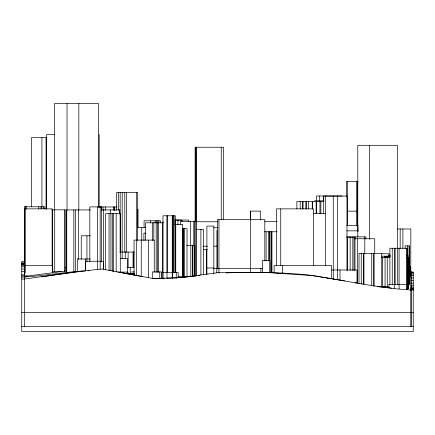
<?xml version="1.0" encoding="UTF-8"?>
<svg xmlns="http://www.w3.org/2000/svg" width="435" height="435" viewBox="0 0 435 435"><rect width="100%" height="100%" fill="white"/><g stroke="black" fill="none" stroke-linecap="round" stroke-linejoin="round"><path stroke-width="0.65" d="M411.064 272.114L411.064 271.652L411.064 326.527M24.518 276.85L25.518 276.296L65.864 271.032M24.572 276.464L25.518 276.296M276.747 273.43L277.992 273.229M280.01 273.566L281.918 273.262M41.407 276.85L82.182 271.141M24.306 279.08L75.994 271.832L101.768 268.966L153.316 278.59L164.849 278.253M179.753 277.753L189.665 276.584M190.987 276.426L196.272 275.806M198.257 275.572L199.578 275.415M226.015 272.935C253.311 271.63 280.749 272.408 307.964 274.925C342.367 279.77 376.286 287.959 411.064 290.014M85.287 270.929C64.027 271.967 42.989 276.067 21.75 277.171M87.941 270.782L89.267 270.706M153.316 278.59L181.118 277.595L218.326 272.642L269.303 272.642L312.76 275.659L344.678 280.939M166.882 278.193L177.056 277.894M54.538 134.66L46.501 134.66L46.501 209.186M46.855 137.688L31.429 137.688L31.429 206.897M358.244 181.509L346.369 181.509L346.369 196.37M342.051 195.989L316.522 195.989L316.522 201.427M314.445 200.823L324.108 200.823M323.89 201.459L296.882 201.459L296.882 208.936M26.073 206.772L44.832 206.772L44.832 208.789M98.854 206.968L116.999 206.968M51.792 209.822L65.223 209.822L65.223 271.005M90.562 209.926L66.544 209.926L66.544 272.223M101.05 209.926L119.728 209.926L119.728 213.987M260.331 211.111L250.538 211.111L250.538 219.931M347.587 211.138L357.336 211.138M313.184 213.362L325.636 213.362M174.952 220.045L188.795 220.045L188.795 221.393M196.364 221.333L180.443 221.333L180.443 224.71M264.714 221.371L277.204 221.371M196.364 221.763L218.049 221.763M162.315 222.144L163.538 222.144M162.75 222.802L145.431 222.802L145.431 240.435M174.826 224.433L182.7 224.433L182.7 276.209M346.722 225.384L357.951 225.384L357.951 231.42M145.611 227.679L137.395 227.679L137.395 240.539M213.558 227.761L217.984 227.761M182.439 228.603L187.023 228.603L187.023 277.111M397.476 228.968L410.841 228.968L410.776 271.924M196.212 229.359L203.411 229.359L203.411 274.409M346.787 230.849L358.396 230.849M264.594 231.757L277.111 231.757M145.807 233.117L143.903 233.117L143.903 240.528M90.317 235.797L81.242 235.797L81.242 259.184M346.831 236.879L365.884 236.879L365.884 238.897M346.771 237.254L353.9 237.254M186.735 245.683L194.836 245.683L194.836 276.013M203.069 246.177L207.473 246.177M213.998 246.177L217.342 246.177M203.286 249.375L207.538 249.375M119.864 252.044L134.475 252.044M381.707 253.779L389.01 253.779L389.01 256.471M390.005 255.176L388.689 255.176L388.689 256.519M406.681 255.176L408.008 255.176L408.003 288.666L407.872 257.737M381.767 256.204L390.244 256.204M407.198 257.449L408.525 257.449L408.525 287.704M381.593 257.585L389.912 257.585M406.66 257.737L408.003 257.737M407.318 257.797L407.829 257.797M406.709 257.89L407.736 257.89L407.736 288.818L406.709 288.818M120.027 258.586L127.46 258.586L127.46 272.707M90.317 258.994L77.392 258.994L77.392 271.88M21.75 262.979L24.501 262.979M21.75 263.229L24.501 263.229M21.75 263.615L24.501 263.615M21.75 263.958L24.501 263.958M21.75 264.246L24.501 264.246M21.75 264.502L24.501 264.502M24.643 265.611L52.717 265.611L52.717 272.696M21.75 265.747L24.501 265.747M409.4 266.367L410.689 266.367L410.689 274.099M21.75 266.834L24.501 266.834M127.042 267.509L134.127 267.509M65.098 267.873L66.528 267.873M206.897 267.987L213.83 267.987M213.465 268.319L262.223 268.319M21.75 269.02L24.501 269.02M331.644 269.988L357.004 269.988L357.004 282.875L355.042 282.875M65.223 270.45L66.528 270.45M21.75 271.625L24.501 271.625M61.248 271.679L52.537 271.679L52.537 209.822M131.832 271.913L134.524 271.913M117.841 272.103L127.955 272.103L127.955 274.039M411.026 272.74L413.25 272.74M127.379 273.251L134.475 273.251M411.026 273.898L413.25 273.898M130.821 273.903L134.154 273.903M129.538 274.545L134.42 274.545M21.75 274.92L24.501 274.92M411.026 275.534L413.25 275.534M21.75 275.899L24.442 275.899M27.318 275.921L24.643 275.921L24.648 208.86L52.129 208.86L52.129 265.72M185.326 276.35L178.258 276.35L178.258 277.639M411.026 277.932L413.25 277.932M327.609 278.454L331.644 278.454M21.75 279.063L24.501 279.063M411.026 280.493L413.25 280.493M411.026 283.196L413.25 283.196M407.981 284.523L409.253 284.523L409.253 245.857L405.126 245.857L405.126 248.57M411.026 285.762L413.25 285.762M378.57 286.834L381.734 286.834L381.734 253.328L359.011 253.328L359.011 283.484M411.026 287.187L413.25 287.187M407.84 288.378L408.345 288.378M411.026 288.318L413.25 288.318M411.026 288.606L413.25 288.606M407.318 288.726L407.829 288.726L407.84 257.449M411.026 288.873L413.25 288.873M411.026 289.15L413.25 289.15M411.026 289.389L413.25 289.389M411.026 289.666L413.25 289.666M411.026 290.014L413.25 290.014M21.75 312.444L413.25 312.444M21.75 326.527L413.25 326.527M389.292 287.144L382.343 286.355L388.553 287.682M377.732 286.415L391.473 288.122M119.266 272.283L142.631 276.627M411.026 326.527L411.026 272.065L413.25 272.065L413.25 331.443L21.75 331.443L21.75 261.5L24.501 261.5L24.501 326.527M410.069 266.367L410.069 276.676M409.112 245.857L409.112 284.523M408.345 257.449L408.394 288.378M408.204 257.449L408.204 288.378M407.649 257.89L407.649 288.818M407.416 245.857L407.416 255.356M407.339 288.851L407.339 284.343L388.912 284.343L388.912 287.562M407.296 289.498L407.296 248.254L389.89 248.254L389.89 284.762M406.932 248.254L406.932 289.498M402.902 228.968L402.902 248.434M400.173 228.968L400.173 248.434M399.085 248.254L399.085 288.818M397.704 248.254L397.704 284.762M397.411 248.836L397.411 145.306L357.793 145.306L357.793 237.331M395.132 248.254L395.132 284.762M394.36 248.254L394.36 284.762M394.24 284.343L394.24 288.851M392.25 248.254L392.25 284.762M389.961 255.176L389.961 256.519M389.129 256.204L389.129 257.553M387.737 256.204L387.737 257.553M387.498 256.204L387.498 257.553M387.259 257.585L387.259 287.171M386.101 256.204L386.101 257.553M385.279 256.204L385.279 257.553M385.062 257.585L385.062 286.496M384.366 256.204L384.366 257.553M382.686 257.585L382.686 285.828M374.742 253.54L374.742 238.75L354.063 238.75L354.063 270.352M374.138 253.328L374.138 286.165M373.573 253.328L373.573 286.165M371.751 253.328L371.751 285.496M369.5 145.306L369.5 239.364M364.796 238.75L364.796 253.54M364.715 236.879L364.715 238.897M363.954 253.328L363.954 284.153M363.524 253.328L363.524 284.153M361.24 253.328L361.24 284.153M357.559 238.75L357.559 283.125M357.336 181.509L357.336 225.417M356.434 181.509L356.434 225.417M355.259 236.879L355.259 238.897M354.993 238.75L354.993 270.352M354.612 236.879L354.612 238.897M352.818 236.879L352.818 270.499M350.159 236.879L350.159 270.499M347.587 181.509L347.587 225.417M347.538 236.879L347.538 270.499M346.967 270.32L346.967 196.06L323.7 196.06L323.716 213.694M339.996 269.988L339.996 280.162M337.337 196.06L337.337 279.77M333.259 196.06L333.259 279.77M331.644 278.802L331.644 265.562L274.11 265.562L274.11 273.028M325.636 196.06L325.636 265.589M323.439 195.989L323.439 201.427M320.861 201.459L320.861 213.694M319.959 201.459L319.948 213.694M319.703 195.989L319.703 201.427M316.457 201.459L316.457 213.694M316.158 201.459L316.158 213.694M313.417 265.731L313.417 208.871L276.491 208.871L276.491 265.731M312.542 201.459L312.542 208.936M312.238 201.459L312.238 208.936M308.464 201.459L308.464 208.936M306.675 201.459L306.675 208.936M305.876 201.459L305.876 208.936M303.048 201.459L303.048 208.936M302.673 201.459L302.673 208.936M300.204 201.459L300.204 208.936M282.549 265.562L282.549 273.702M280.744 208.871L280.744 265.731M271.946 231.757L271.946 272.772M271.456 231.757L271.456 272.772M270.07 231.757L270.07 272.772M269.95 272.631L269.95 260.418L262.321 260.418L262.321 272.631M269.548 231.757L269.548 260.668M268.509 231.757L268.509 260.668M266.122 231.757L266.122 260.668M264.817 260.831L264.817 219.653L217.413 219.653L217.413 268.933M260.902 268.319L260.902 272.827M260.26 211.111L260.331 219.931M250.652 219.653L250.652 272.305M250.582 211.111L250.582 219.931M223.508 219.631L223.508 147.242L195.152 147.242L195.152 221.665M221.241 147.242L221.241 219.631M218.957 219.653L218.957 272.979M216.913 230.447L216.913 268.433M216.815 268.319L216.815 272.827M213.83 273.55L213.83 226.069L206.897 226.069L206.897 274.431M206.407 249.375L206.407 274.387M200.899 229.359L200.899 275.083M196.364 147.242L196.364 276.062M195.929 147.242L195.929 221.665M195.783 221.333L195.783 276.062M195.592 147.242L195.592 221.665M195.299 147.242L195.299 221.665M194.668 221.333L194.668 276.062M193.798 221.333L193.798 245.655M192.901 245.683L192.901 276.687M192.542 245.683L192.542 276.687M190.802 245.683L190.802 276.687M190.318 221.333L190.318 245.655M184.489 228.603L184.489 276.437M183.597 228.603L183.597 276.437M182.977 228.603L182.977 276.437M182.058 221.437L182.058 220.077L175.158 220.077L175.158 224.835M178.187 277.639L178.187 272.484L162.108 272.484L162.108 278.927M177.937 220.077L177.937 224.835M176.273 272.484L176.273 278.286M175.751 224.433L175.751 272.848M175.294 272.642L175.294 215.782L162.994 215.782L162.994 272.642M174.103 215.782L174.103 272.642M173.451 215.782L173.451 272.642M172.418 215.782L172.418 278.057M172.255 215.782L172.255 278.057M167.203 215.782L167.203 272.642M167.002 215.782L167.002 278.057M163.098 272.484L163.098 278.927M162.739 222.144L162.733 272.315M161.717 278.373L161.717 271.929L152.288 271.929L152.288 278.373M160.455 222.829L160.455 220.79L144.067 220.79L144.067 227.587M159.765 271.929L159.765 278.373M158.846 220.79L158.846 222.829M158.318 222.802L158.318 272.315M157.731 220.79L157.731 222.829M157.35 222.802L157.35 272.315M156.198 220.79L156.17 272.315M155.094 220.79L155.094 222.829M154.246 272.31L154.246 240.093L134.029 240.093L134.029 274.996M153.821 222.802L153.821 240.435M152.31 222.802L152.31 240.435M150.586 220.79L150.586 222.829M148.487 240.093L148.487 277.682M141.767 227.679L141.767 240.539M141.25 240.093L141.25 276.339M138.015 209.121L138.015 227.467M137.71 227.864L137.71 192.591L116.482 192.591L116.482 210.225M136.715 192.591L136.672 275.67M133.773 252.044L133.773 267.411M133.039 252.044L133.039 267.411M130.674 273.251L130.674 274.594M130.255 267.509L130.255 273.495M128.124 252.044L128.124 267.411M126.596 192.591L126.596 252.278M125.236 252.044L125.236 258.727M124.785 192.591L124.785 252.278M122.208 192.591L122.143 258.727M120.277 272.631L120.277 213.623L105.629 213.623L105.629 269.917M120.169 192.591L120.169 252.278M119.647 209.926L119.647 213.987M118.527 192.591L118.527 210.225M116.167 213.623L116.167 271.957M114.693 206.968L114.693 210.344M114.269 206.968L114.269 210.344M113.432 213.623L113.432 271.957M113.404 206.968L113.404 210.344M112.589 213.623L112.589 271.277M110.941 213.623L110.941 270.597M110.506 209.926L110.506 213.987M109.054 213.623L109.054 270.597M105.286 206.968L105.286 210.344M103.666 209.926L103.666 269.515M103.486 269.624L103.486 261.245L85.673 261.245L85.673 270.913M103.013 206.968L103.013 210.344M101.616 206.968L101.616 210.344M101.469 261.832L101.469 206.891L89.827 206.891L89.827 261.832M100.159 206.891L100.159 269.298M99.175 134.66L99.175 207.158M98.587 207.435L98.587 103.557L54.516 103.557L54.516 210.154M97.424 206.891L97.462 269.624M86.946 235.797L86.946 261.859M85.51 258.994L85.51 270.526M78.838 103.557L78.838 210.154M78.376 209.926L78.376 259.358M75.63 209.926L75.63 271.543M73.836 209.926L73.836 272.223M67.023 103.557L67.023 210.154M66.756 209.926L66.756 272.897M64.51 209.822L64.51 271.679M54.712 209.822L54.712 271.679M46.039 137.688L46.039 208.93M43.527 206.772L43.527 208.789M41.934 137.688L41.934 206.897M41.771 206.772L41.771 208.789M41.042 206.772L41.042 208.789M38.835 206.772L38.835 208.789M26.116 209.088L26.116 206.38L24.947 206.38L24.936 273.843M25.012 206.38L25.012 272.718M407.155 289.498L407.155 248.254L407.111 289.498"/></g></svg>
